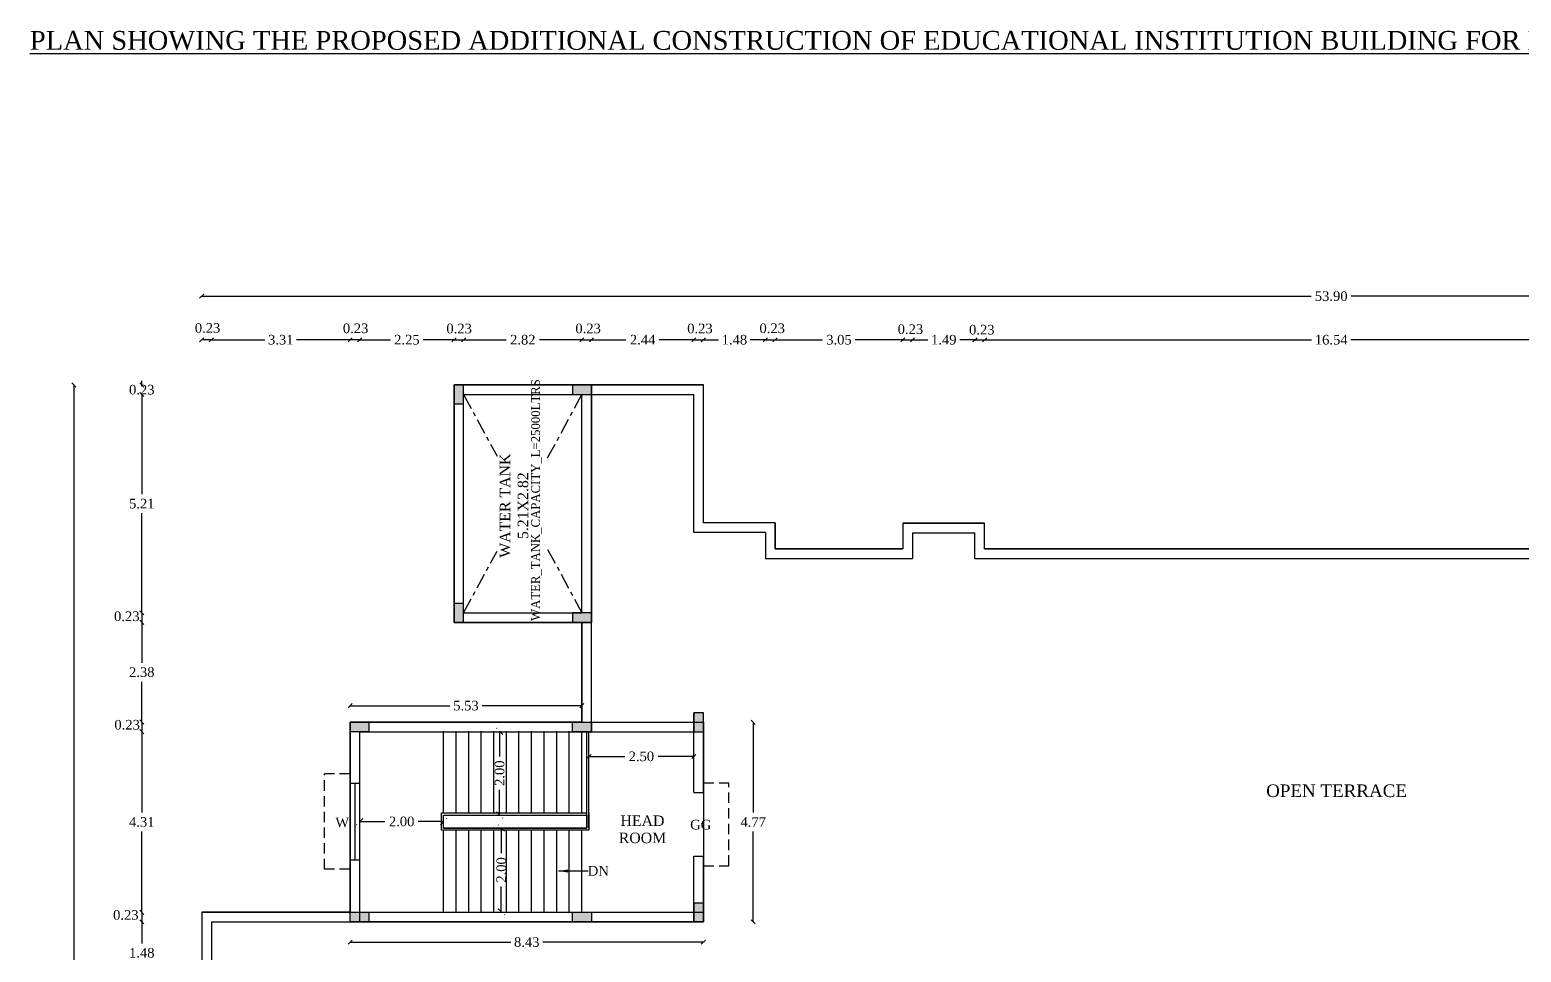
# Model space of a CAD drawing. Header units: metres. Extents: x -53 to 471, y -924 to -843.
# Drawn here: x 291.72 to 327.3, y -887.94 to -865.92 of the extents above; entities that cross this region are included whole.
import ezdxf
from ezdxf.enums import TextEntityAlignment as Align

# ---------------------------------------------------------------- set-up
doc = ezdxf.new("R2010")
doc.units = ezdxf.units.M
doc.header["$MEASUREMENT"] = 0
doc.header["$PDMODE"] = 3
doc.linetypes.add('CENTER', pattern=[2, 1.25, -0.25, 0.25, -0.25])
doc.linetypes.add('HIDDEN', pattern=[0.375, 0.25, -0.125])
doc.layers.get('DEFPOINTS').update_dxf_attribs({"lineweight": 5})
for name, color, linetype in [('BLK_1_FLR_4_ROOF_AREA', 54, 'Continuous'), ('BLK_1_STAIR_HEADROOM', 1, 'Continuous'), ('WATER_TANK_CALCULATION', 150, 'Continuous')]:
    doc.layers.add(name, color=color, linetype=linetype)
doc.styles.add('ED', font='romantic.ttf', dxfattribs={"width": 0.96})
doc.styles.add('Isa-', font='times.ttf')
doc.styles.add('STYLE2', font='times.ttf')
doc.dimstyles.new('Copy of ISO-25', dxfattribs={"dimscale": 0, "dimtxt": 0.23, "dimasz": 0.1, "dimexe": 1.25, "dimexo": 0.625, "dimgap": 0.11, "dimtad": 0, "dimtih": 1, "dimtoh": 1, "dimzin": 1, "dimdsep": 46, "dimtxsty": 'STYLE2', "dimblk": 'OBLIQUE', "dimcen": 0, "dimse1": 1, "dimse2": 1, "dimclrd": 1, "dimclrt": 3, "dimadec": 0, "dimazin": 2, "dimtfac": 1, "dimtix": 1, "dimtofl": 0, "dimtmove": 0, "dimatfit": 3, "dimfxl": 0, "dimtolj": 1, "dimarcsym": 0})
doc.dimstyles.new('ISO-25', dxfattribs={"dimscale": 0, "dimtxt": 0.23, "dimasz": 0.15, "dimexe": 1.25, "dimexo": 0.625, "dimgap": 0.11, "dimtad": 0, "dimtih": 1, "dimtoh": 1, "dimzin": 1, "dimdsep": 46, "dimtxsty": 'STYLE2', "dimblk": 'OBLIQUE', "dimcen": 0, "dimse1": 1, "dimse2": 1, "dimclrd": 1, "dimclrt": 3, "dimadec": 0, "dimazin": 2, "dimtfac": 1, "dimtix": 1, "dimtofl": 0, "dimtmove": 0, "dimatfit": 3, "dimfxl": 0, "dimtolj": 1, "dimarcsym": 0})

# ---------------------------------------------------------------- blocks, each defined once
blk = doc.blocks.new('_Oblique')
at = {"color": 0, "linetype": 'ByBlock', "lineweight": -2}
blk.add_line((-0.5, -0.5), (0.5, 0.5), dxfattribs=at)
blk = doc.blocks.new('*D232')
at = {"color": 1, "lineweight": -2}
blk.add_line((296.051, -873.32), (295.821, -873.32), dxfattribs=at)
at = {"layer": 'DEFPOINTS', "color": 0}
for p in [(295.821, -873.32), (295.821, -887.3), (296.051, -887.218)]:
    blk.add_point(p, dxfattribs=at)
at = {"color": 1, "lineweight": -2, "xscale": 0.1, "yscale": 0.1, "zscale": 0.1, "rotation": 180}
blk.add_blockref('_Oblique', (295.821, -873.32), dxfattribs=at)
at = {"color": 1, "lineweight": -2, "xscale": 0.1, "yscale": 0.1, "zscale": 0.1}
blk.add_blockref('_Oblique', (296.051, -873.32), dxfattribs=at)
at = {"color": 3, "lineweight": 25, "insert": (295.96, -873.039), "char_height": 0.23, "attachment_point": 5, "style": 'STYLE2'}
blk.add_mtext('\\A1;0.23', dxfattribs=at)
blk = doc.blocks.new('*D233')
at = {"color": 1, "lineweight": -2}
for p, q in [((295.821, -872.279), (322.293, -872.279)), ((349.721, -872.279), (323.248, -872.279))]:
    blk.add_line(p, q, dxfattribs=at)
at = {"layer": 'DEFPOINTS', "color": 0}
for p in [(295.821, -872.279), (295.821, -886.988), (349.721, -886.988)]:
    blk.add_point(p, dxfattribs=at)
at = {"color": 1, "lineweight": -2, "xscale": 0.1, "yscale": 0.1, "zscale": 0.1, "rotation": 180}
blk.add_blockref('_Oblique', (295.821, -872.279), dxfattribs=at)
at = {"color": 1, "lineweight": -2, "xscale": 0.1, "yscale": 0.1, "zscale": 0.1}
blk.add_blockref('_Oblique', (349.721, -872.279), dxfattribs=at)
at = {"color": 3, "lineweight": 25, "insert": (322.771, -872.279), "char_height": 0.23, "attachment_point": 5, "style": 'STYLE2'}
blk.add_mtext('\\A1;53.90', dxfattribs=at)
blk = doc.blocks.new('*D407')
at = {"color": 1, "lineweight": -2}
for p, q in [((294.39, -874.628), (294.39, -877.006)), ((294.39, -879.838), (294.39, -877.461))]:
    blk.add_line(p, q, dxfattribs=at)
at = {"layer": 'DEFPOINTS', "color": 0}
for p in [(302.071, -874.628), (294.39, -879.838), (302.687, -879.838)]:
    blk.add_point(p, dxfattribs=at)
at = {"color": 1, "lineweight": -2, "xscale": 0.1, "yscale": 0.1, "zscale": 0.1}
for p, rotation in [((294.39, -874.628), 90), ((294.39, -879.838), 270)]:
    blk.add_blockref('_Oblique', p, dxfattribs=dict(at, rotation=rotation))
at = {"color": 3, "lineweight": 25, "insert": (294.39, -877.233), "char_height": 0.23, "attachment_point": 5, "style": 'STYLE2'}
blk.add_mtext('\\A1;5.21', dxfattribs=at)
blk = doc.blocks.new('*D408')
at = {"color": 1, "lineweight": -2}
blk.add_line((294.39, -879.838), (294.39, -880.068), dxfattribs=at)
at = {"layer": 'DEFPOINTS', "color": 0}
for p in [(302.687, -879.838), (294.39, -880.068), (302.763, -880.068)]:
    blk.add_point(p, dxfattribs=at)
at = {"color": 1, "lineweight": -2, "xscale": 0.1, "yscale": 0.1, "zscale": 0.1}
for p, rotation in [((294.39, -879.838), 90), ((294.39, -880.068), 270)]:
    blk.add_blockref('_Oblique', p, dxfattribs=dict(at, rotation=rotation))
at = {"color": 3, "lineweight": 25, "insert": (294.033, -879.923), "char_height": 0.23, "attachment_point": 5, "style": 'STYLE2'}
blk.add_mtext('\\A1;0.23', dxfattribs=at)
blk = doc.blocks.new('*D409')
at = {"color": 1, "lineweight": -2}
for p, q in [((294.39, -880.068), (294.39, -881.031)), ((294.39, -882.448), (294.39, -881.486))]:
    blk.add_line(p, q, dxfattribs=at)
at = {"layer": 'DEFPOINTS', "color": 0}
for p in [(302.763, -880.068), (294.39, -882.448), (299.698, -882.448)]:
    blk.add_point(p, dxfattribs=at)
at = {"color": 1, "lineweight": -2, "xscale": 0.1, "yscale": 0.1, "zscale": 0.1}
for p, rotation in [((294.39, -880.068), 90), ((294.39, -882.448), 270)]:
    blk.add_blockref('_Oblique', p, dxfattribs=dict(at, rotation=rotation))
at = {"color": 3, "lineweight": 25, "insert": (294.39, -881.258), "char_height": 0.23, "attachment_point": 5, "style": 'STYLE2'}
blk.add_mtext('\\A1;2.38', dxfattribs=at)
blk = doc.blocks.new('*D410')
at = {"color": 1, "lineweight": -2}
blk.add_line((294.39, -882.448), (294.39, -882.678), dxfattribs=at)
at = {"layer": 'DEFPOINTS', "color": 0}
for p in [(299.698, -882.448), (294.39, -882.678), (299.959, -882.678)]:
    blk.add_point(p, dxfattribs=at)
at = {"color": 1, "lineweight": -2, "xscale": 0.1, "yscale": 0.1, "zscale": 0.1}
for p, rotation in [((294.39, -882.448), 90), ((294.39, -882.678), 270)]:
    blk.add_blockref('_Oblique', p, dxfattribs=dict(at, rotation=rotation))
at = {"color": 3, "lineweight": 25, "insert": (294.041, -882.513), "char_height": 0.23, "attachment_point": 5, "style": 'STYLE2'}
blk.add_mtext('\\A1;0.23', dxfattribs=at)
blk = doc.blocks.new('*D411')
at = {"color": 1, "lineweight": -2}
for p, q in [((294.39, -882.678), (294.39, -884.606)), ((294.39, -886.988), (294.39, -885.061))]:
    blk.add_line(p, q, dxfattribs=at)
at = {"layer": 'DEFPOINTS', "color": 0}
for p in [(299.959, -882.678), (294.39, -886.988), (299.591, -886.988)]:
    blk.add_point(p, dxfattribs=at)
at = {"color": 1, "lineweight": -2, "xscale": 0.1, "yscale": 0.1, "zscale": 0.1}
for p, rotation in [((294.39, -882.678), 90), ((294.39, -886.988), 270)]:
    blk.add_blockref('_Oblique', p, dxfattribs=dict(at, rotation=rotation))
at = {"color": 3, "lineweight": 25, "insert": (294.39, -884.833), "char_height": 0.23, "attachment_point": 5, "style": 'STYLE2'}
blk.add_mtext('\\A1;4.31', dxfattribs=at)
blk = doc.blocks.new('*D412')
at = {"color": 1, "lineweight": -2}
blk.add_line((294.39, -886.988), (294.39, -887.218), dxfattribs=at)
at = {"layer": 'DEFPOINTS', "color": 0}
for p in [(299.591, -886.988), (294.39, -887.218), (297.303, -887.218)]:
    blk.add_point(p, dxfattribs=at)
at = {"color": 1, "lineweight": -2, "xscale": 0.1, "yscale": 0.1, "zscale": 0.1}
for p, rotation in [((294.39, -886.988), 90), ((294.39, -887.218), 270)]:
    blk.add_blockref('_Oblique', p, dxfattribs=dict(at, rotation=rotation))
at = {"color": 3, "lineweight": 25, "insert": (294.01, -887.054), "char_height": 0.23, "attachment_point": 5, "style": 'STYLE2'}
blk.add_mtext('\\A1;0.23', dxfattribs=at)
blk = doc.blocks.new('*D413')
at = {"color": 1, "lineweight": -2}
for p, q in [((294.39, -887.218), (294.39, -887.731)), ((294.39, -888.698), (294.39, -888.186))]:
    blk.add_line(p, q, dxfattribs=at)
at = {"layer": 'DEFPOINTS', "color": 0}
for p in [(297.303, -887.218), (294.39, -888.698), (296.154, -888.698)]:
    blk.add_point(p, dxfattribs=at)
at = {"color": 1, "lineweight": -2, "xscale": 0.1, "yscale": 0.1, "zscale": 0.1}
for p, rotation in [((294.39, -887.218), 90), ((294.39, -888.698), 270)]:
    blk.add_blockref('_Oblique', p, dxfattribs=dict(at, rotation=rotation))
at = {"color": 3, "lineweight": 25, "insert": (294.39, -887.958), "char_height": 0.23, "attachment_point": 5, "style": 'STYLE2'}
blk.add_mtext('\\A1;1.48', dxfattribs=at)
blk = doc.blocks.new('*D429')
at = {"color": 1, "lineweight": -2}
for p, q in [((296.051, -873.32), (297.326, -873.32)), ((299.361, -873.32), (298.085, -873.32))]:
    blk.add_line(p, q, dxfattribs=at)
at = {"layer": 'DEFPOINTS', "color": 0}
for p in [(299.361, -873.32), (299.361, -882.894), (296.051, -887.218)]:
    blk.add_point(p, dxfattribs=at)
at = {"color": 1, "lineweight": -2, "xscale": 0.1, "yscale": 0.1, "zscale": 0.1, "rotation": 180}
blk.add_blockref('_Oblique', (296.051, -873.32), dxfattribs=at)
at = {"color": 1, "lineweight": -2, "xscale": 0.1, "yscale": 0.1, "zscale": 0.1}
blk.add_blockref('_Oblique', (299.361, -873.32), dxfattribs=at)
at = {"color": 3, "lineweight": 25, "insert": (297.706, -873.32), "char_height": 0.23, "attachment_point": 5, "style": 'STYLE2'}
blk.add_mtext('\\A1;3.31', dxfattribs=at)
blk = doc.blocks.new('*D430')
at = {"color": 1, "lineweight": -2}
blk.add_line((301.841, -873.32), (302.071, -873.32), dxfattribs=at)
at = {"layer": 'DEFPOINTS', "color": 0}
for p in [(302.071, -873.32), (301.841, -875.174), (302.071, -875.218)]:
    blk.add_point(p, dxfattribs=at)
at = {"color": 1, "lineweight": -2, "xscale": 0.1, "yscale": 0.1, "zscale": 0.1, "rotation": 180}
blk.add_blockref('_Oblique', (301.841, -873.32), dxfattribs=at)
at = {"color": 1, "lineweight": -2, "xscale": 0.1, "yscale": 0.1, "zscale": 0.1}
blk.add_blockref('_Oblique', (302.071, -873.32), dxfattribs=at)
at = {"color": 3, "lineweight": 25, "insert": (301.963, -873.053), "char_height": 0.23, "attachment_point": 5, "style": 'STYLE2'}
blk.add_mtext('\\A1;0.23', dxfattribs=at)
blk = doc.blocks.new('*D431')
at = {"color": 1, "lineweight": -2}
for p, q in [((302.071, -873.32), (303.084, -873.32)), ((304.891, -873.32), (303.877, -873.32))]:
    blk.add_line(p, q, dxfattribs=at)
at = {"layer": 'DEFPOINTS', "color": 0}
for p in [(304.891, -873.32), (304.891, -874.961), (302.071, -875.218)]:
    blk.add_point(p, dxfattribs=at)
at = {"color": 1, "lineweight": -2, "xscale": 0.1, "yscale": 0.1, "zscale": 0.1, "rotation": 180}
blk.add_blockref('_Oblique', (302.071, -873.32), dxfattribs=at)
at = {"color": 1, "lineweight": -2, "xscale": 0.1, "yscale": 0.1, "zscale": 0.1}
blk.add_blockref('_Oblique', (304.891, -873.32), dxfattribs=at)
at = {"color": 3, "lineweight": 25, "insert": (303.481, -873.32), "char_height": 0.23, "attachment_point": 5, "style": 'STYLE2'}
blk.add_mtext('\\A1;2.82', dxfattribs=at)
blk = doc.blocks.new('*D432')
at = {"color": 1, "lineweight": -2}
blk.add_line((304.891, -873.32), (305.121, -873.32), dxfattribs=at)
at = {"layer": 'DEFPOINTS', "color": 0}
for p in [(305.121, -873.32), (304.891, -874.961), (305.121, -875.023)]:
    blk.add_point(p, dxfattribs=at)
at = {"color": 1, "lineweight": -2, "xscale": 0.1, "yscale": 0.1, "zscale": 0.1, "rotation": 180}
blk.add_blockref('_Oblique', (304.891, -873.32), dxfattribs=at)
at = {"color": 1, "lineweight": -2, "xscale": 0.1, "yscale": 0.1, "zscale": 0.1}
blk.add_blockref('_Oblique', (305.121, -873.32), dxfattribs=at)
at = {"color": 3, "lineweight": 25, "insert": (305.041, -873.052), "char_height": 0.23, "attachment_point": 5, "style": 'STYLE2'}
blk.add_mtext('\\A1;0.23', dxfattribs=at)
blk = doc.blocks.new('*D433')
at = {"color": 1, "lineweight": -2}
for p, q in [((305.121, -873.32), (305.943, -873.32)), ((307.561, -873.32), (306.738, -873.32))]:
    blk.add_line(p, q, dxfattribs=at)
at = {"layer": 'DEFPOINTS', "color": 0}
for p in [(307.561, -873.32), (305.121, -875.023), (307.561, -874.934)]:
    blk.add_point(p, dxfattribs=at)
at = {"color": 1, "lineweight": -2, "xscale": 0.1, "yscale": 0.1, "zscale": 0.1, "rotation": 180}
blk.add_blockref('_Oblique', (305.121, -873.32), dxfattribs=at)
at = {"color": 1, "lineweight": -2, "xscale": 0.1, "yscale": 0.1, "zscale": 0.1}
blk.add_blockref('_Oblique', (307.561, -873.32), dxfattribs=at)
at = {"color": 3, "lineweight": 25, "insert": (306.341, -873.32), "char_height": 0.23, "attachment_point": 5, "style": 'STYLE2'}
blk.add_mtext('\\A1;2.44', dxfattribs=at)
blk = doc.blocks.new('*D434')
at = {"color": 1, "lineweight": -2}
blk.add_line((307.561, -873.32), (307.791, -873.32), dxfattribs=at)
at = {"layer": 'DEFPOINTS', "color": 0}
for p in [(307.791, -873.32), (307.561, -874.934), (307.791, -874.945)]:
    blk.add_point(p, dxfattribs=at)
at = {"color": 1, "lineweight": -2, "xscale": 0.1, "yscale": 0.1, "zscale": 0.1, "rotation": 180}
blk.add_blockref('_Oblique', (307.561, -873.32), dxfattribs=at)
at = {"color": 1, "lineweight": -2, "xscale": 0.1, "yscale": 0.1, "zscale": 0.1}
blk.add_blockref('_Oblique', (307.791, -873.32), dxfattribs=at)
at = {"color": 3, "lineweight": 25, "insert": (307.709, -873.052), "char_height": 0.23, "attachment_point": 5, "style": 'STYLE2'}
blk.add_mtext('\\A1;0.23', dxfattribs=at)
blk = doc.blocks.new('*D435')
at = {"color": 1, "lineweight": -2}
for p, q in [((307.791, -873.32), (308.153, -873.32)), ((309.271, -873.32), (308.908, -873.32))]:
    blk.add_line(p, q, dxfattribs=at)
at = {"layer": 'DEFPOINTS', "color": 0}
for p in [(309.271, -873.32), (307.791, -874.945), (309.271, -877.918)]:
    blk.add_point(p, dxfattribs=at)
at = {"color": 1, "lineweight": -2, "xscale": 0.1, "yscale": 0.1, "zscale": 0.1, "rotation": 180}
blk.add_blockref('_Oblique', (307.791, -873.32), dxfattribs=at)
at = {"color": 1, "lineweight": -2, "xscale": 0.1, "yscale": 0.1, "zscale": 0.1}
blk.add_blockref('_Oblique', (309.271, -873.32), dxfattribs=at)
at = {"color": 3, "lineweight": 25, "insert": (308.531, -873.32), "char_height": 0.23, "attachment_point": 5, "style": 'STYLE2'}
blk.add_mtext('\\A1;1.48', dxfattribs=at)
blk = doc.blocks.new('*D436')
at = {"color": 1, "lineweight": -2}
blk.add_line((309.271, -873.32), (309.501, -873.32), dxfattribs=at)
at = {"layer": 'DEFPOINTS', "color": 0}
for p in [(309.501, -873.32), (309.501, -877.688), (309.271, -877.918)]:
    blk.add_point(p, dxfattribs=at)
at = {"color": 1, "lineweight": -2, "xscale": 0.1, "yscale": 0.1, "zscale": 0.1, "rotation": 180}
blk.add_blockref('_Oblique', (309.271, -873.32), dxfattribs=at)
at = {"color": 1, "lineweight": -2, "xscale": 0.1, "yscale": 0.1, "zscale": 0.1}
blk.add_blockref('_Oblique', (309.501, -873.32), dxfattribs=at)
at = {"color": 3, "lineweight": 25, "insert": (309.433, -873.047), "char_height": 0.23, "attachment_point": 5, "style": 'STYLE2'}
blk.add_mtext('\\A1;0.23', dxfattribs=at)
blk = doc.blocks.new('*D437')
at = {"color": 1, "lineweight": -2}
for p, q in [((309.501, -873.32), (310.636, -873.32)), ((312.551, -873.32), (311.415, -873.32))]:
    blk.add_line(p, q, dxfattribs=at)
at = {"layer": 'DEFPOINTS', "color": 0}
for p in [(312.551, -873.32), (309.501, -877.688), (312.551, -877.698)]:
    blk.add_point(p, dxfattribs=at)
at = {"color": 1, "lineweight": -2, "xscale": 0.1, "yscale": 0.1, "zscale": 0.1, "rotation": 180}
blk.add_blockref('_Oblique', (309.501, -873.32), dxfattribs=at)
at = {"color": 1, "lineweight": -2, "xscale": 0.1, "yscale": 0.1, "zscale": 0.1}
blk.add_blockref('_Oblique', (312.551, -873.32), dxfattribs=at)
at = {"color": 3, "lineweight": 25, "insert": (311.026, -873.32), "char_height": 0.23, "attachment_point": 5, "style": 'STYLE2'}
blk.add_mtext('\\A1;3.05', dxfattribs=at)
blk = doc.blocks.new('*D438')
at = {"color": 1, "lineweight": -2}
blk.add_line((312.551, -873.32), (312.781, -873.32), dxfattribs=at)
at = {"layer": 'DEFPOINTS', "color": 0}
for p in [(312.781, -873.32), (312.551, -877.698), (312.781, -877.928)]:
    blk.add_point(p, dxfattribs=at)
at = {"color": 1, "lineweight": -2, "xscale": 0.1, "yscale": 0.1, "zscale": 0.1, "rotation": 180}
blk.add_blockref('_Oblique', (312.551, -873.32), dxfattribs=at)
at = {"color": 1, "lineweight": -2, "xscale": 0.1, "yscale": 0.1, "zscale": 0.1}
blk.add_blockref('_Oblique', (312.781, -873.32), dxfattribs=at)
at = {"color": 3, "lineweight": 25, "insert": (312.731, -873.069), "char_height": 0.23, "attachment_point": 5, "style": 'STYLE2'}
blk.add_mtext('\\A1;0.23', dxfattribs=at)
blk = doc.blocks.new('*D439')
at = {"color": 1, "lineweight": -2}
for p, q in [((312.781, -873.32), (313.146, -873.32)), ((314.271, -873.32), (313.906, -873.32))]:
    blk.add_line(p, q, dxfattribs=at)
at = {"layer": 'DEFPOINTS', "color": 0}
for p in [(314.271, -873.32), (312.781, -877.928), (314.271, -877.928)]:
    blk.add_point(p, dxfattribs=at)
at = {"color": 1, "lineweight": -2, "xscale": 0.1, "yscale": 0.1, "zscale": 0.1, "rotation": 180}
blk.add_blockref('_Oblique', (312.781, -873.32), dxfattribs=at)
at = {"color": 1, "lineweight": -2, "xscale": 0.1, "yscale": 0.1, "zscale": 0.1}
blk.add_blockref('_Oblique', (314.271, -873.32), dxfattribs=at)
at = {"color": 3, "lineweight": 25, "insert": (313.526, -873.32), "char_height": 0.23, "attachment_point": 5, "style": 'STYLE2'}
blk.add_mtext('\\A1;1.49', dxfattribs=at)
blk = doc.blocks.new('*D440')
at = {"color": 1, "lineweight": -2}
blk.add_line((314.271, -873.32), (314.501, -873.32), dxfattribs=at)
at = {"layer": 'DEFPOINTS', "color": 0}
for p in [(314.501, -873.32), (314.501, -877.698), (314.271, -877.928)]:
    blk.add_point(p, dxfattribs=at)
at = {"color": 1, "lineweight": -2, "xscale": 0.1, "yscale": 0.1, "zscale": 0.1, "rotation": 180}
blk.add_blockref('_Oblique', (314.271, -873.32), dxfattribs=at)
at = {"color": 1, "lineweight": -2, "xscale": 0.1, "yscale": 0.1, "zscale": 0.1}
blk.add_blockref('_Oblique', (314.501, -873.32), dxfattribs=at)
at = {"color": 3, "lineweight": 25, "insert": (314.434, -873.081), "char_height": 0.23, "attachment_point": 5, "style": 'STYLE2'}
blk.add_mtext('\\A1;0.23', dxfattribs=at)
blk = doc.blocks.new('*D441')
at = {"color": 1, "lineweight": -2}
for p, q in [((314.501, -873.32), (322.304, -873.32)), ((331.041, -873.32), (323.237, -873.32))]:
    blk.add_line(p, q, dxfattribs=at)
at = {"layer": 'DEFPOINTS', "color": 0}
for p in [(331.041, -873.32), (314.501, -877.698), (331.041, -877.698)]:
    blk.add_point(p, dxfattribs=at)
at = {"color": 1, "lineweight": -2, "xscale": 0.1, "yscale": 0.1, "zscale": 0.1, "rotation": 180}
blk.add_blockref('_Oblique', (314.501, -873.32), dxfattribs=at)
at = {"color": 1, "lineweight": -2, "xscale": 0.1, "yscale": 0.1, "zscale": 0.1}
blk.add_blockref('_Oblique', (331.041, -873.32), dxfattribs=at)
at = {"color": 3, "lineweight": 25, "insert": (322.771, -873.32), "char_height": 0.23, "attachment_point": 5, "style": 'STYLE2'}
blk.add_mtext('\\A1;16.54', dxfattribs=at)
blk = doc.blocks.new('*D494')
at = {"color": 1, "lineweight": -2}
for p, q in [((299.591, -873.32), (300.323, -873.32)), ((301.841, -873.32), (301.108, -873.32))]:
    blk.add_line(p, q, dxfattribs=at)
at = {"layer": 'DEFPOINTS', "color": 0}
for p in [(299.591, -873.32), (301.841, -874.398), (299.591, -882.678)]:
    blk.add_point(p, dxfattribs=at)
at = {"color": 1, "lineweight": -2, "xscale": 0.1, "yscale": 0.1, "zscale": 0.1, "rotation": 180}
blk.add_blockref('_Oblique', (299.591, -873.32), dxfattribs=at)
at = {"color": 1, "lineweight": -2, "xscale": 0.1, "yscale": 0.1, "zscale": 0.1}
blk.add_blockref('_Oblique', (301.841, -873.32), dxfattribs=at)
at = {"color": 3, "lineweight": 25, "insert": (300.716, -873.32), "char_height": 0.23, "attachment_point": 5, "style": 'STYLE2'}
blk.add_mtext('\\A1;2.25', dxfattribs=at)
blk = doc.blocks.new('*D495')
at = {"color": 1, "lineweight": -2}
blk.add_line((299.591, -873.32), (299.361, -873.32), dxfattribs=at)
at = {"layer": 'DEFPOINTS', "color": 0}
for p in [(299.361, -873.32), (299.361, -884.047), (299.591, -884.047)]:
    blk.add_point(p, dxfattribs=at)
at = {"color": 1, "lineweight": -2, "xscale": 0.1, "yscale": 0.1, "zscale": 0.1, "rotation": 180}
blk.add_blockref('_Oblique', (299.361, -873.32), dxfattribs=at)
at = {"color": 1, "lineweight": -2, "xscale": 0.1, "yscale": 0.1, "zscale": 0.1}
blk.add_blockref('_Oblique', (299.591, -873.32), dxfattribs=at)
at = {"color": 3, "lineweight": 25, "insert": (299.493, -873.048), "char_height": 0.23, "attachment_point": 5, "style": 'STYLE2'}
blk.add_mtext('\\A1;0.23', dxfattribs=at)
blk = doc.blocks.new('*D748')
at = {"color": 1, "lineweight": -2}
for p, q in [((302.928, -882.668), (302.928, -883.271)), ((302.928, -884.668), (302.928, -884.066))]:
    blk.add_line(p, q, dxfattribs=at)
at = {"layer": 'DEFPOINTS', "color": 0, "linetype": 'HIDDEN'}
for p in [(302.928, -882.668), (303.091, -882.668), (302.928, -884.668)]:
    blk.add_point(p, dxfattribs=at)
at = {"color": 1, "linetype": 'HIDDEN', "lineweight": -2, "xscale": 0.15, "yscale": 0.15, "zscale": 0.15}
for p, rotation in [((302.928, -882.668), 90), ((302.928, -884.668), 270)]:
    blk.add_blockref('_Oblique', p, dxfattribs=dict(at, rotation=rotation))
at = {"color": 3, "linetype": 'HIDDEN', "insert": (302.928, -883.668), "char_height": 0.23, "attachment_point": 5, "rotation": 90, "style": 'STYLE2'}
blk.add_mtext('\\A1;2.00', dxfattribs=at)
blk = doc.blocks.new('*D749')
at = {"color": 1, "lineweight": -2}
for p, q in [((299.591, -884.823), (300.193, -884.823)), ((301.591, -884.823), (300.988, -884.823))]:
    blk.add_line(p, q, dxfattribs=at)
at = {"layer": 'DEFPOINTS', "color": 0, "linetype": 'HIDDEN'}
for p in [(301.591, -884.823), (301.591, -884.823), (299.591, -885.697)]:
    blk.add_point(p, dxfattribs=at)
at = {"color": 1, "linetype": 'HIDDEN', "lineweight": -2, "xscale": 0.15, "yscale": 0.15, "zscale": 0.15, "rotation": 180}
blk.add_blockref('_Oblique', (299.591, -884.823), dxfattribs=at)
at = {"color": 1, "linetype": 'HIDDEN', "lineweight": -2, "xscale": 0.15, "yscale": 0.15, "zscale": 0.15}
blk.add_blockref('_Oblique', (301.591, -884.823), dxfattribs=at)
at = {"color": 3, "linetype": 'HIDDEN', "insert": (300.591, -884.823), "char_height": 0.23, "attachment_point": 5, "style": 'STYLE2'}
blk.add_mtext('\\A1;2.00', dxfattribs=at)
blk = doc.blocks.new('*D750')
at = {"color": 1, "lineweight": -2}
for p, q in [((302.969, -884.978), (302.969, -885.581)), ((302.969, -886.978), (302.969, -886.376))]:
    blk.add_line(p, q, dxfattribs=at)
at = {"layer": 'DEFPOINTS', "color": 0, "linetype": 'HIDDEN'}
for p in [(302.969, -884.978), (302.969, -886.978), (302.969, -886.978)]:
    blk.add_point(p, dxfattribs=at)
at = {"color": 1, "linetype": 'HIDDEN', "lineweight": -2, "xscale": 0.15, "yscale": 0.15, "zscale": 0.15}
for p, rotation in [((302.969, -884.978), 90), ((302.969, -886.978), 270)]:
    blk.add_blockref('_Oblique', p, dxfattribs=dict(at, rotation=rotation))
at = {"color": 3, "linetype": 'HIDDEN', "insert": (302.969, -885.978), "char_height": 0.23, "attachment_point": 5, "rotation": 90, "style": 'STYLE2'}
blk.add_mtext('\\A1;2.00', dxfattribs=at)
blk = doc.blocks.new('*D758')
at = {"color": 1, "lineweight": -2, "ltscale": 3}
for p, q in [((305.061, -883.268), (305.913, -883.268)), ((307.561, -883.268), (306.708, -883.268))]:
    blk.add_line(p, q, dxfattribs=at)
at = {"layer": 'DEFPOINTS', "color": 0, "ltscale": 3}
for p in [(305.061, -883.21), (307.561, -883.21), (307.561, -883.268)]:
    blk.add_point(p, dxfattribs=at)
at = {"color": 1, "lineweight": -2, "ltscale": 3, "xscale": 0.1, "yscale": 0.1, "zscale": 0.1, "rotation": 180}
blk.add_blockref('_Oblique', (305.061, -883.268), dxfattribs=at)
at = {"color": 1, "lineweight": -2, "ltscale": 3, "xscale": 0.1, "yscale": 0.1, "zscale": 0.1}
blk.add_blockref('_Oblique', (307.561, -883.268), dxfattribs=at)
at = {"color": 3, "ltscale": 3, "insert": (306.311, -883.268), "char_height": 0.23, "attachment_point": 5, "style": 'STYLE2'}
blk.add_mtext('\\A1;2.50', dxfattribs=at)
blk = doc.blocks.new('*D759')
at = {"color": 1, "lineweight": -2, "ltscale": 3}
for p, q in [((308.98, -882.453), (308.98, -884.608)), ((308.98, -887.218), (308.98, -885.063))]:
    blk.add_line(p, q, dxfattribs=at)
at = {"layer": 'DEFPOINTS', "color": 0, "ltscale": 3}
for p in [(307.561, -882.453), (307.561, -887.218), (308.98, -887.218)]:
    blk.add_point(p, dxfattribs=at)
at = {"color": 1, "lineweight": -2, "ltscale": 3, "xscale": 0.1, "yscale": 0.1, "zscale": 0.1}
for p, rotation in [((308.98, -882.453), 90), ((308.98, -887.218), 270)]:
    blk.add_blockref('_Oblique', p, dxfattribs=dict(at, rotation=rotation))
at = {"color": 3, "ltscale": 3, "insert": (308.98, -884.836), "char_height": 0.23, "attachment_point": 5, "style": 'STYLE2'}
blk.add_mtext('\\A1;4.77', dxfattribs=at)
blk = doc.blocks.new('*D760')
at = {"color": 1, "lineweight": -2, "ltscale": 3}
for p, q in [((299.361, -887.703), (303.193, -887.703)), ((307.791, -887.703), (303.958, -887.703))]:
    blk.add_line(p, q, dxfattribs=at)
at = {"layer": 'DEFPOINTS', "color": 0, "ltscale": 3}
for p in [(299.361, -886.988), (307.791, -886.988), (307.791, -887.703)]:
    blk.add_point(p, dxfattribs=at)
at = {"color": 1, "lineweight": -2, "ltscale": 3, "xscale": 0.1, "yscale": 0.1, "zscale": 0.1, "rotation": 180}
blk.add_blockref('_Oblique', (299.361, -887.703), dxfattribs=at)
at = {"color": 1, "lineweight": -2, "ltscale": 3, "xscale": 0.1, "yscale": 0.1, "zscale": 0.1}
blk.add_blockref('_Oblique', (307.791, -887.703), dxfattribs=at)
at = {"color": 3, "ltscale": 3, "insert": (303.576, -887.703), "char_height": 0.23, "attachment_point": 5, "style": 'STYLE2'}
blk.add_mtext('\\A1;8.43', dxfattribs=at)
blk = doc.blocks.new('*D763')
at = {"color": 1, "lineweight": -2, "ltscale": 3}
for p, q in [((294.39, -874.398), (294.39, -874.298)), ((294.39, -874.628), (294.39, -874.728))]:
    blk.add_line(p, q, dxfattribs=at)
at = {"layer": 'DEFPOINTS', "color": 0, "ltscale": 3}
for p in [(294.39, -874.398), (301.841, -874.398), (302.071, -874.628)]:
    blk.add_point(p, dxfattribs=at)
at = {"color": 1, "lineweight": -2, "ltscale": 3, "xscale": 0.1, "yscale": 0.1, "zscale": 0.1}
for p, rotation in [((294.39, -874.398), 270), ((294.39, -874.628), 90)]:
    blk.add_blockref('_Oblique', p, dxfattribs=dict(at, rotation=rotation))
at = {"color": 3, "ltscale": 3, "insert": (294.39, -874.513), "char_height": 0.23, "attachment_point": 5, "style": 'STYLE2'}
blk.add_mtext('\\A1;0.23', dxfattribs=at)
blk = doc.blocks.new('*D765')
at = {"color": 1, "lineweight": -2, "ltscale": 3}
for p, q in [((299.361, -882.056), (301.741, -882.056)), ((304.891, -882.056), (302.511, -882.056))]:
    blk.add_line(p, q, dxfattribs=at)
at = {"layer": 'DEFPOINTS', "color": 0, "ltscale": 3}
for p in [(304.891, -882.056), (299.361, -882.448), (304.891, -882.448)]:
    blk.add_point(p, dxfattribs=at)
at = {"color": 1, "lineweight": -2, "ltscale": 3, "xscale": 0.1, "yscale": 0.1, "zscale": 0.1, "rotation": 180}
blk.add_blockref('_Oblique', (299.361, -882.056), dxfattribs=at)
at = {"color": 1, "lineweight": -2, "ltscale": 3, "xscale": 0.1, "yscale": 0.1, "zscale": 0.1}
blk.add_blockref('_Oblique', (304.891, -882.056), dxfattribs=at)
at = {"color": 3, "ltscale": 3, "insert": (302.126, -882.056), "char_height": 0.23, "attachment_point": 5, "style": 'STYLE2'}
blk.add_mtext('\\A1;5.53', dxfattribs=at)
blk = doc.blocks.new('*D766')
at = {"color": 1, "lineweight": -2, "ltscale": 3}
for p, q in [((292.768, -874.398), (292.768, -896.667)), ((292.768, -919.391), (292.768, -897.122))]:
    blk.add_line(p, q, dxfattribs=at)
at = {"layer": 'DEFPOINTS', "color": 0, "ltscale": 3}
for p in [(301.841, -874.398), (292.768, -919.391), (314.271, -919.391)]:
    blk.add_point(p, dxfattribs=at)
at = {"color": 1, "lineweight": -2, "ltscale": 3, "xscale": 0.1, "yscale": 0.1, "zscale": 0.1}
for p, rotation in [((292.768, -874.398), 90), ((292.768, -919.391), 270)]:
    blk.add_blockref('_Oblique', p, dxfattribs=dict(at, rotation=rotation))
at = {"color": 3, "ltscale": 3, "insert": (292.768, -896.894), "char_height": 0.23, "attachment_point": 5, "style": 'STYLE2'}
blk.add_mtext('\\A1;44.99', dxfattribs=at)

msp = doc.modelspace()

# ---------------------------------------------------------------- hatches: boundary and pattern name
at = {"lineweight": -3}
for points in [[(302.07057, -874.39836), (301.84057, -874.39836), (301.84057, -874.84836), (302.07057, -874.84836)], [(305.12057, -874.39836), (304.67057, -874.39836), (304.67057, -874.62836), (305.12057, -874.62836)], [(302.07057, -879.61821), (301.84057, -879.61821), (301.84057, -880.06821), (302.07057, -880.06821)], [(305.12057, -879.83821), (304.67057, -879.83821), (304.67057, -880.06821), (305.12057, -880.06821)], [(299.36057, -882.67821), (299.36057, -882.44821), (299.81057, -882.44821), (299.81057, -882.67821)], [(304.67057, -882.67821), (304.67057, -882.44821), (305.12057, -882.44821), (305.12057, -882.67821)], [(307.79057, -882.22821), (307.56057, -882.22821), (307.56057, -882.67821), (307.79057, -882.67821)], [(307.79057, -886.76821), (307.56057, -886.76821), (307.56057, -887.21821), (307.79057, -887.21821)], [(299.36057, -887.21821), (299.36057, -886.98821), (299.81057, -886.98821), (299.81057, -887.21821)], [(305.12057, -887.21821), (304.67057, -887.21821), (304.67057, -886.98821), (305.12057, -886.98821)]]:
    msp.add_hatch(color=3, dxfattribs=at).paths.add_polyline_path(points)

# ---------------------------------------------------------------- linework, layer by layer
for p, q in [((301.84057, -874.39836), (307.79057, -874.39836)), ((301.84057, -880.06821), (301.84057, -874.39836)), ((302.07057, -874.62836), (304.89057, -874.62836)), ((302.07057, -879.83836), (302.07057, -874.62836)), ((304.89057, -879.83836), (304.89057, -874.62836)), ((305.12057, -882.67821), (305.12057, -874.39836)), ((305.12057, -874.62836), (307.56057, -874.62836)), ((307.56057, -877.91821), (307.56057, -874.62836)), ((307.79057, -877.68821), (307.79057, -874.39836)), ((309.50057, -877.68821), (307.79057, -877.68821)), ((309.50057, -877.68821), (309.50057, -878.30821)), ((312.55057, -877.69821), (314.50057, -877.69821)), ((312.55057, -877.69821), (312.55057, -878.30821)), ((314.50057, -878.30821), (314.50057, -877.69821)), ((309.27057, -877.91821), (307.56057, -877.91821)), ((309.27057, -877.91821), (309.27057, -878.53821)), ((312.78057, -877.92821), (314.27057, -877.92821)), ((312.78057, -877.92821), (312.78057, -878.53821)), ((314.27057, -878.53821), (314.27057, -877.92821)), ((309.27057, -878.53821), (312.78057, -878.53821)), ((309.50057, -878.30821), (312.55057, -878.30821)), ((314.27057, -878.53821), (331.27057, -878.53821)), ((314.50057, -878.30821), (331.04057, -878.30821)), ((302.07057, -879.83821), (303.60057, -879.83821)), ((302.07057, -879.83836), (304.89057, -879.83836)), ((301.84057, -880.06821), (304.89057, -880.06821)), ((302.07057, -880.06821), (305.12057, -880.06821)), ((304.89057, -882.44821), (304.89057, -880.06821)), ((299.36057, -882.44821), (307.79057, -882.44821)), ((299.36057, -886.98821), (299.36057, -882.44821)), ((307.56057, -884.1275), (307.56057, -882.22821)), ((307.79057, -884.1275), (307.79057, -882.22821)), ((299.59057, -882.67821), (307.79057, -882.67821)), ((299.59057, -886.98821), (299.59057, -882.67821)), ((299.59057, -887.21821), (299.59057, -882.67821)), ((307.56057, -887.21821), (307.56057, -885.6475)), ((307.79057, -887.21821), (307.79057, -885.6475)), ((295.82057, -886.98821), (307.79057, -886.98821)), ((295.82057, -886.98821), (295.82057, -888.92821)), ((296.05057, -887.21821), (299.59057, -887.21821)), ((296.05057, -887.21821), (296.05057, -888.69821))]:
    msp.add_line(p, q, dxfattribs=at)
at = {"linetype": 'CENTER', "lineweight": -3, "ltscale": 0.3}
for p, q in [((302.07057, -874.62836), (302.86702, -876.09982)), ((304.07197, -876.1407), (304.89057, -874.62836)), ((302.07057, -879.83821), (302.86702, -878.36679)), ((304.07197, -878.32599), (304.89057, -879.83836))]:
    msp.add_line(p, q, dxfattribs=at)
for p, q in [((301.59057, -884.61821), (301.59057, -882.66821)), ((301.89057, -884.61821), (301.89057, -882.66821)), ((302.19057, -884.61821), (302.19057, -882.66821)), ((302.49057, -884.61821), (302.49057, -882.66821)), ((302.79057, -884.61821), (302.79057, -882.66821)), ((303.09057, -884.61821), (303.09057, -882.66821)), ((303.39057, -884.61821), (303.39057, -882.66821)), ((303.69057, -884.61821), (303.69057, -882.66821)), ((303.99057, -884.61821), (303.99057, -882.66821)), ((304.29057, -884.61821), (304.29057, -882.66821)), ((304.59057, -884.61821), (304.59057, -882.66821)), ((304.89057, -884.61821), (304.89057, -882.66821)), ((305.01057, -884.97821), (305.01057, -882.67821)), ((305.06057, -884.97821), (305.06057, -882.67821)), ((307.56057, -884.1275), (307.79057, -884.1275)), ((301.59057, -884.66821), (305.01057, -884.66821)), ((301.59057, -884.97821), (305.01057, -884.97821)), ((301.59057, -886.97821), (301.59057, -885.02821)), ((301.89057, -886.97821), (301.89057, -885.02821)), ((302.19057, -886.97821), (302.19057, -885.02821)), ((302.49057, -886.97821), (302.49057, -885.02821)), ((302.79057, -886.97821), (302.79057, -885.02821)), ((303.09057, -886.97821), (303.09057, -885.02821)), ((303.39057, -886.97821), (303.39057, -885.02821)), ((303.69057, -886.97821), (303.69057, -885.02821)), ((303.99057, -886.97821), (303.99057, -885.02821)), ((304.29057, -886.97821), (304.29057, -885.02821)), ((304.59057, -886.97821), (304.59057, -885.02821)), ((304.89057, -886.97821), (304.89057, -885.02821)), ((307.56057, -885.6475), (307.79057, -885.6475)), ((299.59057, -887.21821), (307.79057, -887.21821))]:
    msp.add_line(p, q)
at = {"color": 1, "linetype": 'HIDDEN'}
for p, q in [((299.36057, -883.68321), (298.75057, -883.68321)), ((298.75057, -885.96321), (298.75057, -883.68321)), ((307.79057, -883.8975), (308.40057, -883.8975)), ((308.40057, -885.8775), (308.40057, -883.8975)), ((299.36057, -885.96321), (298.75057, -885.96321)), ((307.79057, -885.8775), (308.40057, -885.8775))]:
    msp.add_line(p, q, dxfattribs=at)
at = {"color": 1}
msp.add_line((299.47557, -883.91321), (299.47557, -885.73321), dxfattribs=at)
at = {"color": 3, "lineweight": -3}
for points in [[(301.84057, -874.39836), (301.84057, -874.84836), (302.07057, -874.84836), (302.07057, -874.39836)], [(305.12057, -874.39836), (304.67057, -874.39836), (304.67057, -874.62836), (305.12057, -874.62836)], [(301.84057, -879.61821), (301.84057, -880.06821), (302.07057, -880.06821), (302.07057, -879.61821)], [(305.12057, -879.83821), (304.67057, -879.83821), (304.67057, -880.06821), (305.12057, -880.06821)], [(299.36057, -882.44821), (299.81057, -882.44821), (299.81057, -882.67821), (299.36057, -882.67821)], [(304.67057, -882.44821), (305.12057, -882.44821), (305.12057, -882.67821), (304.67057, -882.67821)], [(307.56057, -882.22821), (307.56057, -882.67821), (307.79057, -882.67821), (307.79057, -882.22821)], [(307.56057, -886.76821), (307.56057, -887.21821), (307.79057, -887.21821), (307.79057, -886.76821)], [(299.36057, -886.98821), (299.81057, -886.98821), (299.81057, -887.21821), (299.36057, -887.21821)], [(305.12057, -887.21821), (304.67057, -887.21821), (304.67057, -886.98821), (305.12057, -886.98821)]]:
    msp.add_lwpolyline(points, close=True, dxfattribs=at)
at = {"color": 2}
msp.add_lwpolyline([(299.36057, -885.73321), (299.59057, -885.73321), (299.59057, -883.91321), (299.36057, -883.91321)], close=True, dxfattribs=at)
msp.add_lwpolyline([(305.06057, -884.61821), (305.06057, -884.61821), (305.06057, -885.02821), (301.54057, -885.02821), (301.54057, -884.61821), (305.01057, -884.61821)])
msp.add_lwpolyline([(301.59057, -884.66821), (305.01057, -884.66821), (305.01057, -884.97821), (301.59057, -884.97821)], close=True)
at = {"layer": 'BLK_1_FLR_4_ROOF_AREA'}
msp.add_lwpolyline([(331.04057, -878.30821), (324.60057, -878.30821), (324.29557, -878.30821), (321.24057, -878.30821), (320.94057, -878.30821), (314.50057, -878.30821), (314.50057, -877.69821), (312.55057, -877.69821), (312.55057, -878.30821), (309.50057, -878.30821), (309.50057, -877.68821), (307.79057, -877.68821), (307.79057, -874.39836), (301.84057, -874.39836), (301.84057, -880.06821), (304.89057, -880.06821), (304.89057, -882.44821), (299.36057, -882.44821), (299.36057, -886.98821), (295.82057, -886.98821), (295.82057, -888.93821)], dxfattribs=at)
at = {"layer": 'BLK_1_STAIR_HEADROOM', "color": 1}
msp.add_lwpolyline([(299.36057, -882.44821), (307.79057, -882.44821), (307.79057, -887.21821), (299.36057, -887.21821)], close=True, dxfattribs=at)
at = {"layer": 'WATER_TANK_CALCULATION', "color": 5, "linetype": 'ByBlock', "lineweight": -3}
msp.add_lwpolyline([(301.84057, -874.39836), (305.12057, -874.39836), (305.12057, -880.06821), (301.84057, -880.06821)], close=True, dxfattribs=at)

# ---------------------------------------------------------------- texts
at = {"color": 2, "lineweight": -3, "style": 'Isa-'}
msp.add_text('%%UPLAN SHOWING THE PROPOSED ADDITIONAL CONSTRUCTION OF EDUCATIONAL INSTITUTION BUILDING FOR DAKSHINA BHARAT HINDI PRACHAR SABHA (T) ', height=0.45, dxfattribs=at).set_placement((291.71882, -866.39579))
at = {"lineweight": -3, "style": 'Isa-'}
for s, p in [('WATER TANK', (303.18091, -877.2809)), ('5.21X2.82', (303.60982, -877.2809))]:
    msp.add_text(s, height=0.25, rotation=90, dxfattribs=at).set_placement(p, align=Align.CENTER)
for s, height, p in [('OPEN TERRACE', 0.3, (322.89889, -884.23673)), ('HEAD', 0.25, (306.3373, -884.92715)), ('ROOM', 0.25, (306.3373, -885.33757))]:
    msp.add_text(s, height=height, dxfattribs=at).set_placement(p, align=Align.CENTER)
at = {"color": 4, "style": 'Isa-'}
msp.add_text('W', height=0.23, rotation=360, dxfattribs=at).set_placement((299.17427, -884.9575), align=Align.CENTER)
msp.add_text('W', height=0.23, rotation=360, dxfattribs=at).set_placement((299.17427, -884.9575), align=Align.CENTER)
for s, p in [('GG', (307.72677, -885.01103)), ('DN', (305.28318, -886.11378))]:
    msp.add_text(s, height=0.23, dxfattribs=at).set_placement(p, align=Align.CENTER)
at = {"layer": 'WATER_TANK_CALCULATION', "color": 5, "linetype": 'ByBlock', "lineweight": -3, "insert": (303.68027, -880.03263), "char_height": 0.21, "width": 6.8667001, "attachment_point": 1, "rotation": 90, "style": 'ED'}
msp.add_mtext('WATER_TANK_CAPACITY_L=25000LTRS', dxfattribs=at)

# ---------------------------------------------------------------- dimensions: what is measured, and where the dimension line sits
at = {"lineweight": 25}
for base, p1, p2, override, picture, middle in [((295.82057, -872.27862), (349.72057, -886.98821), (295.82057, -886.98821), {"dimscale": 1}, '*D233', (322.77057, -872.27862)), ((295.82057, -873.32033), (296.05057, -887.21821), (295.82057, -887.29964), {"dimscale": 1, "dimtmove": 2}, '*D232', (295.96032, -873.03941)), ((299.36057, -873.32033), (299.59057, -884.04668), (299.36057, -884.04668), {"dimscale": 1, "dimtmove": 2}, '*D495', (299.49284, -873.04796)), ((305.12057, -873.32033), (304.89057, -874.96122), (305.12057, -875.02269), {"dimscale": 1, "dimtmove": 2}, '*D432', (305.04102, -873.05157)), ((307.79057, -873.32033), (307.56057, -874.93429), (307.79057, -874.94534), {"dimscale": 1, "dimtmove": 2}, '*D434', (307.7092, -873.05154)), ((309.50057, -873.32033), (309.27057, -877.91821), (309.50057, -877.68821), {"dimscale": 1, "dimtmove": 2}, '*D436', (309.43253, -873.04657)), ((302.07057, -873.32033), (301.84057, -875.17382), (302.07057, -875.21836), {"dimscale": 1, "dimtmove": 2}, '*D430', (301.96267, -873.0535)), ((312.78057, -873.32033), (312.55057, -877.69821), (312.78057, -877.92821), {"dimscale": 1, "dimtmove": 2}, '*D438', (312.73148, -873.06876)), ((314.50057, -873.32033), (314.27057, -877.92821), (314.50057, -877.69821), {"dimscale": 1, "dimtmove": 2}, '*D440', (314.43379, -873.08126))]:
    dim = msp.add_linear_dim(base=base, p1=p1, p2=p2, dimstyle='Copy of ISO-25', override=override, dxfattribs=at)
    dim.commit()
    dim.dimension.update_dxf_attribs({"geometry": picture, "text_midpoint": middle, "dimtype": 160})
for base, p1, p2, override, picture, middle in [((299.36057, -873.32033), (296.05057, -887.21821), (299.36057, -882.89401), {"dimscale": 1, "dimtmove": 1}, '*D429', (297.70557, -873.32033)), ((299.59057, -873.32033), (301.84057, -874.39836), (299.59057, -882.67821), {"dimscale": 1}, '*D494', (300.71557, -873.32033)), ((304.89057, -873.32033), (302.07057, -875.21836), (304.89057, -874.96122), {"dimscale": 1, "dimtmove": 1}, '*D431', (303.48057, -873.32033)), ((307.56057, -873.32033), (305.12057, -875.02269), (307.56057, -874.93429), {"dimscale": 1, "dimtmove": 1}, '*D433', (306.34057, -873.32033)), ((309.27057, -873.32033), (307.79057, -874.94534), (309.27057, -877.91821), {"dimscale": 1, "dimtmove": 1}, '*D435', (308.53057, -873.32033)), ((312.55057, -873.32033), (309.50057, -877.68821), (312.55057, -877.69821), {"dimscale": 1, "dimtmove": 1}, '*D437', (311.02557, -873.32033)), ((314.27057, -873.32033), (312.78057, -877.92821), (314.27057, -877.92821), {"dimscale": 1, "dimtmove": 1}, '*D439', (313.52557, -873.32033)), ((331.04057, -873.32033), (314.50057, -877.69821), (331.04057, -877.69821), {"dimscale": 1, "dimtmove": 1}, '*D441', (322.77057, -873.32033))]:
    dim = msp.add_linear_dim(base=base, p1=p1, p2=p2, dimstyle='Copy of ISO-25', override=override, dxfattribs=at)
    dim.commit()
    dim.dimension.update_dxf_attribs({"geometry": picture, "text_midpoint": middle})
at = {"color": 4, "ltscale": 3}
for base, p1, p2, override, picture, middle in [((294.3902, -874.39836), (302.07057, -874.62836), (301.84057, -874.39836), {"dimscale": 1, "dimtmove": 1}, '*D763', (294.3902, -874.51336)), ((292.76835, -919.39055), (301.84057, -874.39836), (314.27057, -919.39055), {"dimscale": 1}, '*D766', (292.76835, -896.89446)), ((308.9801043218, -887.2182068828), (307.5605676202, -882.4532068828), (307.5605676202, -887.2182068828), {"dimscale": 1}, '*D759', (308.9801043218, -884.8357068828))]:
    dim = msp.add_linear_dim(base=base, p1=p1, p2=p2, angle=90, dimstyle='Copy of ISO-25', override=override, dxfattribs=at)
    dim.commit()
    dim.dimension.update_dxf_attribs({"geometry": picture, "text_midpoint": middle})
at = {"lineweight": 25}
for base, p1, p2, picture, middle in [((294.3902, -879.83821), (302.07057, -874.62836), (302.68676, -879.83821), '*D407', (294.3902, -877.23329)), ((294.3902, -882.44821), (302.76317, -880.06821), (299.69803, -882.44821), '*D409', (294.3902, -881.25821)), ((294.3902, -886.98821), (299.95942, -882.67821), (299.59057, -886.98821), '*D411', (294.3902, -884.83321)), ((294.3902, -888.69821), (297.30273, -887.21821), (296.15361, -888.69821), '*D413', (294.3902, -887.95821))]:
    dim = msp.add_linear_dim(base=base, p1=p1, p2=p2, angle=90, dimstyle='Copy of ISO-25', override={"dimscale": 1, "dimtmove": 1}, dxfattribs=at)
    dim.commit()
    dim.dimension.update_dxf_attribs({"geometry": picture, "text_midpoint": middle})
for base, p1, p2, picture, middle in [((294.3902, -880.06821), (302.68676, -879.83821), (302.76317, -880.06821), '*D408', (294.03318, -879.92272)), ((294.3902, -882.67821), (299.69803, -882.44821), (299.95942, -882.67821), '*D410', (294.04129, -882.51267)), ((294.3902, -887.21821), (299.59057, -886.98821), (297.30273, -887.21821), '*D412', (294.00966, -887.05383))]:
    dim = msp.add_linear_dim(base=base, p1=p1, p2=p2, angle=90, dimstyle='Copy of ISO-25', override={"dimscale": 1, "dimtmove": 2}, dxfattribs=at)
    dim.commit()
    dim.dimension.update_dxf_attribs({"geometry": picture, "text_midpoint": middle, "dimtype": 160})
at = {"color": 4, "ltscale": 3}
for base, p1, p2, picture, middle in [((304.89057, -882.05618), (299.36057, -882.44821), (304.89057, -882.44821), '*D765', (302.12557, -882.05618)), ((307.56057, -883.26801), (305.06057, -883.21043), (307.56057, -883.21043), '*D758', (306.31057, -883.26801)), ((307.79057, -887.70296), (299.36057, -886.98821), (307.79057, -886.98821), '*D760', (303.57557, -887.70296))]:
    dim = msp.add_linear_dim(base=base, p1=p1, p2=p2, dimstyle='Copy of ISO-25', override={"dimscale": 1}, dxfattribs=at)
    dim.commit()
    dim.dimension.update_dxf_attribs({"geometry": picture, "text_midpoint": middle})
at = {"linetype": 'HIDDEN'}
for base, p1, p2, picture, middle in [((302.92777, -882.66821), (302.92777, -884.66821), (303.09057, -882.66821), '*D748', (302.92777, -883.66821)), ((302.96914, -886.97821), (302.96914, -884.97821), (302.96914, -886.97821), '*D750', (302.96914, -885.97821))]:
    dim = msp.add_linear_dim(base=base, p1=p1, p2=p2, angle=90, dimstyle='ISO-25', override={"dimscale": 1}, dxfattribs=at)
    dim.commit()
    dim.dimension.update_dxf_attribs({"geometry": picture, "text_midpoint": middle, "text_rotation": 90})
dim = msp.add_linear_dim(base=(301.59057, -884.82321), p1=(299.59057, -885.69658), p2=(301.59057, -884.82321), dimstyle='ISO-25', override={"dimscale": 1}, dxfattribs=at)
dim.commit()
dim.dimension.update_dxf_attribs({"geometry": '*D749', "text_midpoint": (300.59057, -884.82321)})

# ---------------------------------------------------------------- leaders
at = {"color": 3}
msp.add_leader([(304.33312, -886.00321), (305.0448, -886.00321)], dimstyle='ISO-25', override={"dimscale": 1, "dimasz": 0.23}, dxfattribs=at)

doc.saveas('drawing.dxf')
